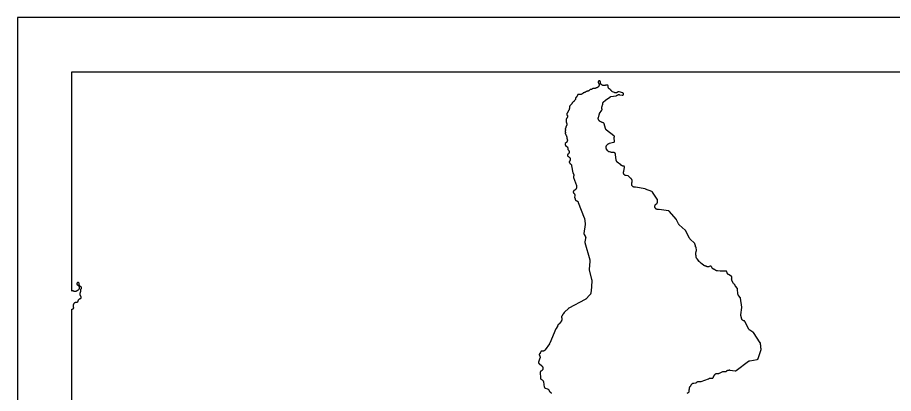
# Model space of a CAD drawing. Header units: metres. Extents: x 0 to 400, y 0 to 202.
# Drawn here: x 0 to 193.1, y 119.4 to 202.2 of the extents above; entities that cross this region are included whole.
import ezdxf

# ---------------------------------------------------------------- set-up
doc = ezdxf.new("R2010")
doc.units = ezdxf.units.M

msp = doc.modelspace()

# ---------------------------------------------------------------- linework, layer by layer
msp.add_lwpolyline([(400, 202.2006), (0, 202.2006), (0, -0.0004), (400, -0.0004), (400, 202.2006)], close=True)
for points in [[(12, 42.0406), (12, 137.9516), (12.008, 137.9496), (12.033, 137.9476), (12.057, 137.9476), (12.081, 137.9496), (12.105, 137.9546), (12.13, 137.9626), (12.169, 137.9796), (12.233, 138.0106), (12.268, 138.0296), (12.289, 138.0436), (12.309, 138.0606), (12.326, 138.0786), (12.34, 138.0966), (12.354, 138.1166), (12.367, 138.1436), (12.376, 138.1646), (12.382, 138.1866), (12.386, 138.2136), (12.388, 138.2376), (12.387, 138.2626), (12.384, 138.2896), (12.379, 138.3116), (12.37, 138.3386), (12.349, 138.3906), (12.331, 138.4546), (12.319, 138.5196), (12.314, 138.5856), (12.315, 138.6286), (12.314, 138.6546), (12.314, 138.7126), (12.319, 138.7716), (12.329, 138.8286), (12.344, 138.8846), (12.35, 138.9046), (12.36, 138.9536), (12.363, 138.9716), (12.378, 139.0316), (12.4, 139.0896), (12.427, 139.1456), (12.459, 139.1996), (12.496, 139.2486), (12.537, 139.2956), (12.583, 139.3366), (12.633, 139.3746), (12.685, 139.4066), (12.741, 139.4336), (12.799, 139.4556), (12.859, 139.4716), (12.921, 139.4816), (12.983, 139.4866), (13.039, 139.4876), (13.067, 139.4916), (13.093, 139.4966), (13.112, 139.5026), (13.134, 139.5126), (13.171, 139.5326), (13.258, 139.5866), (13.293, 139.6116), (13.311, 139.6266), (13.325, 139.6406), (13.341, 139.6616), (13.355, 139.6836), (13.367, 139.7056), (13.376, 139.7276), (13.382, 139.7496), (13.388, 139.7836), (13.404, 139.8466), (13.425, 139.9066), (13.452, 139.9646), (13.484, 140.0196), (13.522, 140.0716), (13.565, 140.1186), (13.612, 140.1626), (13.664, 140.2006), (13.719, 140.2336), (13.776, 140.2606), (13.837, 140.2826), (13.865, 140.2916), (13.891, 140.3016), (13.911, 140.3126), (13.934, 140.3276), (13.952, 140.3426), (13.969, 140.3596), (13.987, 140.3816), (13.999, 140.4006), (14.01, 140.4216), (14.021, 140.4486), (14.027, 140.4696), (14.032, 140.4966), (14.034, 140.5226), (14.033, 140.5606), (14.03, 140.6176), (14.025, 140.6576), (14.02, 140.6786), (14.013, 140.7016), (14.002, 140.7276), (13.992, 140.7466), (13.977, 140.7676), (13.963, 140.7846), (13.926, 140.8356), (13.893, 140.8896), (13.867, 140.9456), (13.845, 141.0046), (13.83, 141.0656), (13.82, 141.1276), (13.817, 141.1906), (13.82, 141.2526), (13.828, 141.3146), (13.829, 141.3206), (13.832, 141.3496), (13.832, 141.3746), (13.83, 141.3896), (13.827, 141.4526), (13.83, 141.5146), (13.838, 141.5766), (13.853, 141.6376), (13.873, 141.6976), (13.899, 141.7546), (13.903, 141.7606), (13.915, 141.7896), (13.921, 141.8106), (13.926, 141.8356), (13.931, 141.8776), (13.931, 141.8866), (13.931, 141.9276), (13.927, 141.9726), (13.926, 141.9856), (13.922, 142.0156), (13.92, 142.0826), (13.926, 142.1496), (13.938, 142.2156), (13.958, 142.2796), (13.984, 142.3416), (14.016, 142.4006), (14.054, 142.4556), (14.071, 142.4786), (14.084, 142.4986), (14.093, 142.5186), (14.103, 142.5436), (14.109, 142.5686), (14.113, 142.5906), (14.114, 142.6146), (14.113, 142.6416), (14.109, 142.6686), (14.104, 142.6896), (14.09, 142.7296), (14.073, 142.7666), (14.064, 142.7826), (14.048, 142.8036), (14.031, 142.8226), (14.014, 142.8386), (13.994, 142.8546), (13.977, 142.8646), (13.963, 142.8706), (13.907, 142.9016), (13.854, 142.9376), (13.804, 142.9786), (13.759, 143.0246), (13.719, 143.0746), (13.684, 143.1286), (13.654, 143.1856), (13.63, 143.2446), (13.612, 143.3066), (13.601, 143.3696), (13.595, 143.4336), (13.596, 143.4986), (13.599, 143.5216), (13.6, 143.5526), (13.599, 143.5766), (13.595, 143.6026), (13.589, 143.6276), (13.581, 143.6476), (13.57, 143.6706), (13.556, 143.6926), (13.542, 143.7116), (13.525, 143.7296), (13.504, 143.7476), (13.483, 143.7626), (13.464, 143.7736), (13.442, 143.7836), (13.416, 143.7926), (13.394, 143.7976), (13.368, 143.8006), (13.345, 143.8016), (13.321, 143.7996), (13.291, 143.7946), (13.268, 143.7886), (13.246, 143.7806), (13.224, 143.7696), (13.205, 143.7566), (13.186, 143.7416), (13.168, 143.7246), (13.141, 143.6926), (13.14, 143.6916), (13.119, 143.6626), (13.109, 143.6446), (13.099, 143.6216), (13.091, 143.5976), (13.085, 143.5736), (13.082, 143.5516), (13.08, 143.5226), (13.082, 143.4926), (13.085, 143.4716), (13.091, 143.4486), (13.101, 143.4186), (13.11, 143.3996), (13.121, 143.3826), (13.139, 143.3586), (13.155, 143.3406), (13.173, 143.3246), (13.193, 143.3096), (13.214, 143.2966), (13.235, 143.2876), (13.289, 143.2576), (13.341, 143.2226), (13.389, 143.1836), (13.433, 143.1396), (13.473, 143.0916), (13.508, 143.0406), (13.538, 142.9856), (13.562, 142.9286), (13.581, 142.8696), (13.594, 142.8086), (13.602, 142.7466), (13.603, 142.6846), (13.601, 142.6596), (13.601, 142.6366), (13.598, 142.5736), (13.589, 142.5116), (13.574, 142.4506), (13.553, 142.3916), (13.526, 142.3346), (13.495, 142.2806), (13.458, 142.2306), (13.416, 142.1836), (13.37, 142.1406), (13.32, 142.1026), (13.311, 142.0966), (13.276, 142.0676), (13.223, 142.0276), (13.165, 141.9936), (13.105, 141.9656), (13.042, 141.9446), (13.038, 141.9436), (13.016, 141.9346), (12.981, 141.9166), (12.966, 141.9076), (12.909, 141.8806), (12.85, 141.8596), (12.789, 141.8446), (12.727, 141.8346), (12.664, 141.8316), (12.601, 141.8346), (12.538, 141.8436), (12.477, 141.8586), (12.417, 141.8796), (12.36, 141.9056), (12.306, 141.9376), (12.274, 141.9586), (12.252, 141.9696), (12.23, 141.9786), (12.205, 141.9856), (12.178, 141.9906), (12.153, 141.9926), (12.132, 141.9926), (12.107, 141.9896), (12.081, 141.9836), (12.056, 141.9756), (12.036, 141.9666), (12.013, 141.9526), (12, 141.9436), (12, 190.2006), (388, 190.2006)], [(147.608, 119.3546), (147.629, 119.3856), (147.664, 119.4326), (147.704, 119.4766), (147.747, 119.5166), (147.794, 119.5526), (147.844, 119.5846), (147.897, 119.6116), (147.942, 119.6316), (147.965, 119.6456), (147.985, 119.6606), (148.005, 119.6776), (148.021, 119.6946), (148.035, 119.7126), (148.05, 119.7376), (148.06, 119.7576), (148.068, 119.7786), (148.074, 119.8016), (148.078, 119.8286), (148.08, 119.8556), (148.079, 119.8776), (148.076, 119.9006), (148.064, 119.9636), (148.059, 120.0276), (148.059, 120.0906), (148.066, 120.1546), (148.079, 120.2166), (148.098, 120.2776), (148.123, 120.3366), (148.126, 120.3426), (148.133, 120.3606), (148.139, 120.3856), (148.143, 120.4116), (148.144, 120.4346), (148.143, 120.4686), (148.139, 120.5016), (148.138, 120.5636), (148.144, 120.6246), (148.154, 120.6846), (148.171, 120.7436), (148.193, 120.8006), (148.22, 120.8556), (148.253, 120.9076), (148.29, 120.9566), (148.332, 121.0016), (148.377, 121.0426), (148.389, 121.0516), (148.413, 121.0726), (148.43, 121.0906), (148.442, 121.1066), (148.458, 121.1316), (148.469, 121.1556), (148.48, 121.1846), (148.488, 121.2126), (148.511, 121.2706), (148.539, 121.3256), (148.573, 121.3786), (148.611, 121.4276), (148.654, 121.4726), (148.702, 121.5126), (148.752, 121.5486), (148.806, 121.5796), (148.863, 121.6056), (148.922, 121.6256), (148.983, 121.6396), (149.044, 121.6486), (149.462, 121.6846), (149.498, 121.6896), (149.524, 121.6966), (149.552, 121.7056), (149.571, 121.7146), (149.59, 121.7256), (149.613, 121.7416), (149.632, 121.7576), (149.661, 121.7896), (149.668, 121.7966), (149.669, 121.7986), (149.713, 121.8426), (149.762, 121.8826), (149.814, 121.9176), (149.869, 121.9466), (149.927, 121.9706), (149.987, 121.9896), (150.048, 122.0016), (150.11, 122.0086), (150.173, 122.0086), (150.22, 122.0076), (150.246, 122.0086), (150.272, 122.0126), (150.295, 122.0176), (150.361, 122.0296), (150.428, 122.0356), (150.495, 122.0336), (150.53, 122.0296), (150.562, 122.0256), (150.589, 122.0226), (150.611, 122.0226), (150.634, 122.0246), (150.662, 122.0296), (150.701, 122.0406), (152.333, 122.5956), (152.374, 122.6116), (152.395, 122.6226), (152.425, 122.6426), (152.479, 122.6746), (152.536, 122.7026), (152.595, 122.7236), (152.656, 122.7396), (152.719, 122.7486), (152.782, 122.7526), (152.845, 122.7496), (152.907, 122.7416), (152.969, 122.7266), (152.971, 122.7256), (152.991, 122.7216), (153.015, 122.7196), (153.044, 122.7206), (153.067, 122.7226), (153.104, 122.7306), (153.174, 122.7486), (153.216, 122.7616), (153.238, 122.7706), (153.259, 122.7826), (153.28, 122.7966), (153.298, 122.8126), (153.316, 122.8316), (153.332, 122.8526), (153.347, 122.8746), (153.358, 122.8976), (153.365, 122.9166), (153.378, 122.9646), (153.38, 122.9706), (153.384, 122.9896), (153.405, 123.0546), (153.434, 123.1166), (153.469, 123.1756), (153.686, 123.5016), (153.722, 123.5506), (153.763, 123.5966), (153.808, 123.6386), (153.856, 123.6756), (153.908, 123.7076), (153.963, 123.7356), (154.02, 123.7576), (154.079, 123.7736), (154.139, 123.7846), (154.2, 123.7906), (154.261, 123.7896), (154.322, 123.7836), (154.382, 123.7716), (154.408, 123.7646), (154.431, 123.7616), (154.456, 123.7606), (154.481, 123.7616), (154.502, 123.7646), (154.528, 123.7716), (154.552, 123.7796), (154.572, 123.7896), (154.607, 123.8106), (154.668, 123.8426), (154.731, 123.8686), (154.742, 123.8716), (155.479, 124.1756), (155.537, 124.1966), (155.598, 124.2116), (155.659, 124.2206), (155.721, 124.2246), (155.782, 124.2226), (155.844, 124.2136), (155.849, 124.2126), (155.908, 124.2016), (155.932, 124.1996), (155.971, 124.2006), (156.058, 124.2056), (156.098, 124.2106), (156.123, 124.2156), (156.143, 124.2226), (156.167, 124.2326), (156.189, 124.2446), (156.208, 124.2576), (156.227, 124.2736), (156.266, 124.3116), (156.314, 124.3556), (156.367, 124.3946), (156.423, 124.4276), (156.483, 124.4546), (156.544, 124.4766), (156.608, 124.4916), (156.828, 124.5316), (156.895, 124.5396), (156.962, 124.5416), (157.029, 124.5356), (158.187, 124.3826), (158.227, 124.3786), (158.253, 124.3796), (158.278, 124.3816), (158.299, 124.3856), (158.321, 124.3926), (158.345, 124.4026), (158.365, 124.4136), (158.399, 124.4366), (161.148, 126.4626), (161.196, 126.4946), (161.247, 126.5226), (161.301, 126.5456), (161.356, 126.5646), (161.413, 126.5776), (163.066, 126.8856), (163.106, 126.8956), (163.132, 126.9036), (163.153, 126.9136), (163.173, 126.9256), (163.195, 126.9416), (163.216, 126.9596), (163.23, 126.9756), (163.244, 126.9936), (163.258, 127.0166), (163.269, 127.0396), (163.282, 127.0776), (163.897, 129.0746), (163.906, 129.1106), (163.91, 129.1326), (163.911, 129.1556), (163.911, 129.1776), (163.908, 129.1996), (163.903, 129.2246), (163.893, 129.2606), (163.883, 129.2886), (163.864, 129.3486), (163.852, 129.4096), (163.845, 129.4716), (163.845, 129.5346), (163.85, 129.5966), (163.862, 129.6586), (163.864, 129.6666), (163.866, 129.6886), (163.868, 129.7296), (163.866, 129.8166), (163.864, 129.8576), (163.859, 129.8826), (163.854, 129.9036), (163.845, 129.9276), (163.829, 129.9586), (163.806, 130.0116), (163.788, 130.0666), (163.775, 130.1216), (163.766, 130.1786), (163.763, 130.2366), (163.761, 130.3796), (163.759, 130.4186), (163.755, 130.4416), (163.749, 130.4676), (163.741, 130.4886), (163.73, 130.5116), (163.708, 130.5476), (162.194, 132.7876), (162.165, 132.8246), (162.146, 132.8456), (162.128, 132.8606), (162.091, 132.8856), (161.415, 133.2966), (161.366, 133.3296), (161.32, 133.3676), (161.278, 133.4086), (161.24, 133.4536), (161.205, 133.5026), (161.176, 133.5536), (160.32, 135.2156), (160.298, 135.2526), (160.283, 135.2736), (160.266, 135.2926), (160.247, 135.3096), (160.228, 135.3246), (160.207, 135.3366), (160.184, 135.3476), (160.156, 135.3566), (160.097, 135.3716), (160.077, 135.3766), (160.02, 135.3956), (159.966, 135.4196), (159.913, 135.4486), (159.864, 135.4826), (159.84, 135.5006), (159.792, 135.5396), (159.748, 135.5836), (159.709, 135.6316), (159.674, 135.6836), (159.645, 135.7386), (159.621, 135.7956), (159.602, 135.8556), (159.589, 135.9156), (159.571, 136.0286), (159.56, 136.0786), (159.555, 136.0976), (159.544, 136.1536), (159.538, 136.2096), (159.537, 136.2246), (159.533, 136.2486), (159.526, 136.2746), (159.518, 136.2966), (159.507, 136.3176), (159.482, 136.3766), (159.462, 136.4376), (159.448, 136.5006), (159.44, 136.5646), (159.439, 136.6286), (159.445, 136.6926), (159.659, 138.3016), (159.662, 138.3416), (159.662, 138.3626), (159.658, 138.3986), (159.374, 140.3316), (159.366, 140.3706), (159.36, 140.3926), (159.352, 140.4136), (159.341, 140.4346), (159.329, 140.4546), (159.306, 140.4846), (158.955, 140.8966), (158.914, 140.9486), (158.88, 141.0056), (158.851, 141.0656), (158.828, 141.1276), (158.812, 141.1916), (158.803, 141.2576), (158.698, 142.3956), (158.692, 142.4386), (158.686, 142.4616), (158.677, 142.4856), (158.664, 142.5106), (158.649, 142.5356), (158.623, 142.5676), (158.311, 142.9186), (158.273, 142.9666), (158.239, 143.0176), (158.21, 143.0716), (158.186, 143.1276), (158.168, 143.1856), (158.158, 143.2246), (158.15, 143.2466), (158.139, 143.2696), (158.126, 143.2906), (158.112, 143.3086), (158.094, 143.3286), (158.077, 143.3446), (158.033, 143.3776), (157.988, 143.4136), (157.946, 143.4546), (157.909, 143.4986), (157.875, 143.5456), (157.846, 143.5956), (157.481, 144.2886), (157.455, 144.3426), (157.435, 144.3986), (157.42, 144.4566), (157.41, 144.5156), (157.406, 144.5746), (157.407, 144.6346), (157.414, 144.6936), (157.452, 144.9296), (157.456, 144.9716), (157.457, 145.0006), (157.454, 145.0256), (157.45, 145.0486), (157.443, 145.0716), (157.434, 145.0926), (157.421, 145.1176), (157.406, 145.1406), (157.39, 145.1586), (157.375, 145.1736), (157.354, 145.1896), (157.318, 145.2136), (156.692, 145.5776), (156.637, 145.6136), (156.585, 145.6556), (156.538, 145.7026), (156.496, 145.7536), (156.459, 145.8096), (156.429, 145.8686), (156.404, 145.9306), (156.386, 145.9946), (156.375, 146.0596), (156.372, 146.0846), (156.365, 146.1306), (156.359, 146.1536), (156.35, 146.1776), (156.34, 146.1996), (156.327, 146.2216), (156.313, 146.2396), (156.297, 146.2576), (156.278, 146.2746), (156.259, 146.2876), (156.235, 146.3026), (156.212, 146.3126), (156.191, 146.3206), (156.167, 146.3266), (156.142, 146.3296), (156.1, 146.3316), (155.065, 146.3236), (155.005, 146.3256), (154.946, 146.3336), (154.892, 146.3436), (154.853, 146.3466), (154.278, 146.3666), (154.216, 146.3726), (154.156, 146.3836), (154.096, 146.3996), (154.038, 146.4226), (153.983, 146.4496), (153.931, 146.4826), (153.882, 146.5206), (153.858, 146.5406), (153.837, 146.5556), (153.814, 146.5686), (153.792, 146.5786), (153.788, 146.5796), (153.722, 146.6056), (153.66, 146.6386), (153.601, 146.6786), (153.576, 146.6976), (153.553, 146.7116), (153.53, 146.7226), (153.496, 146.7346), (153.482, 146.7386), (153.421, 146.7606), (153.363, 146.7876), (153.308, 146.8206), (153.256, 146.8586), (153.209, 146.9026), (153.166, 146.9496), (153.128, 147.0016), (153.095, 147.0566), (153.076, 147.0986), (153.055, 147.1376), (153.044, 147.1576), (153.023, 147.1986), (153.017, 147.2146), (153.013, 147.2226), (152.995, 147.2636), (152.984, 147.2816), (152.969, 147.3026), (152.953, 147.3216), (152.934, 147.3386), (152.913, 147.3556), (152.894, 147.3676), (152.874, 147.3776), (152.854, 147.3856), (152.831, 147.3916), (152.802, 147.3966), (152.779, 147.3986), (152.756, 147.3986), (152.731, 147.3956), (152.695, 147.3876), (152.48, 147.3316), (152.442, 147.3196), (152.44, 147.3186), (152.383, 147.2976), (152.323, 147.2816), (152.261, 147.2716), (152.198, 147.2676), (152.135, 147.2696), (152.073, 147.2776), (152.012, 147.2916), (151.952, 147.3116), (151.895, 147.3366), (151.841, 147.3676), (151.798, 147.3976), (151.789, 147.4036), (151.773, 147.4126), (151.753, 147.4236), (151.733, 147.4316), (151.708, 147.4386), (151.687, 147.4426), (151.63, 147.4466), (151.63, 147.4476), (151.608, 147.4486), (151.54, 147.4596), (151.474, 147.4776), (151.41, 147.5026), (151.349, 147.5336), (151.291, 147.5716), (150.817, 147.9226), (150.771, 147.9606), (150.728, 148.0026), (150.689, 148.0486), (150.655, 148.0976), (150.648, 148.1096), (150.632, 148.1296), (150.614, 148.1486), (150.595, 148.1646), (150.563, 148.1876), (150.419, 148.2776), (150.365, 148.3146), (150.316, 148.3576), (150.271, 148.4046), (150.231, 148.4566), (150.216, 148.4816), (150.21, 148.4906), (150.176, 148.5416), (149.86, 148.9596), (149.835, 148.9896), (149.831, 148.9936), (149.794, 149.0336), (149.758, 149.0816), (149.745, 149.1006), (149.733, 149.1166), (149.696, 149.1676), (149.665, 149.2216), (149.639, 149.2786), (149.618, 149.3376), (149.603, 149.3976), (149.595, 149.4596), (149.592, 149.5226), (149.595, 149.5846), (149.602, 149.6286), (149.606, 149.6656), (149.606, 149.6896), (149.604, 149.7126), (149.601, 149.7356), (149.594, 149.7596), (149.58, 149.7976), (149.546, 149.8756), (149.524, 149.9346), (149.508, 149.9946), (149.497, 150.0566), (149.493, 150.1186), (149.495, 150.1816), (149.503, 150.2436), (149.516, 150.3046), (149.608, 150.6396), (149.617, 150.6766), (149.619, 150.6936), (149.619, 150.6966), (149.623, 150.7556), (149.633, 150.8146), (149.648, 150.8716), (149.665, 150.9266), (149.67, 150.9486), (149.672, 150.9716), (149.672, 150.9956), (149.668, 151.0356), (149.611, 151.4386), (149.603, 151.4776), (149.596, 151.5016), (149.586, 151.5246), (149.573, 151.5486), (149.561, 151.5676), (149.544, 151.5876), (149.505, 151.6406), (149.471, 151.6966), (149.443, 151.7556), (149.422, 151.8176), (149.406, 151.8816), (149.327, 152.3026), (149.316, 152.3476), (149.308, 152.3706), (149.299, 152.3906), (149.284, 152.4136), (149.266, 152.4366), (149.236, 152.4686), (148.26, 153.3896), (148.21, 153.4416), (148.167, 153.4996), (148.13, 153.5616), (147.256, 155.2456), (147.237, 155.2786), (147.222, 155.2996), (147.209, 155.3156), (147.184, 155.3406), (145.869, 156.5436), (145.828, 156.5846), (145.791, 156.6296), (145.758, 156.6776), (145.729, 156.7276), (145.273, 157.6256), (145.248, 157.6676), (145.218, 157.7076), (143.647, 159.5206), (143.62, 159.5496), (143.603, 159.5636), (143.579, 159.5796), (143.559, 159.5916), (143.538, 159.6006), (143.508, 159.6096), (143.467, 159.6176), (141.404, 159.9356), (141.364, 159.9396), (141.341, 159.9396), (141.319, 159.9376), (141.289, 159.9336), (141.28, 159.9306), (141.217, 159.9186), (141.153, 159.9126), (141.089, 159.9126), (141.025, 159.9196), (140.962, 159.9316), (140.9, 159.9516), (140.841, 159.9766), (140.784, 160.0066), (140.731, 160.0436), (140.682, 160.0846), (140.637, 160.1306), (140.597, 160.1816), (140.562, 160.2356), (140.533, 160.2926), (140.509, 160.3526), (140.492, 160.4146), (140.48, 160.4776), (140.475, 160.5416), (140.477, 160.6056), (140.484, 160.6696), (140.499, 160.7326), (140.519, 160.7936), (140.545, 160.8526), (140.577, 160.9086), (140.614, 160.9606), (140.657, 161.0096), (140.703, 161.0536), (140.754, 161.0926), (140.915, 161.2036), (140.944, 161.2266), (140.963, 161.2436), (140.977, 161.2596), (140.99, 161.2776), (141.005, 161.3026), (141.014, 161.3216), (141.021, 161.3426), (141.028, 161.3676), (141.032, 161.3906), (141.034, 161.4306), (141.046, 162.0346), (141.044, 162.0736), (141.041, 162.1016), (141.034, 162.1286), (141.026, 162.1516), (141.015, 162.1746), (140.994, 162.2106), (139.966, 163.7266), (139.945, 163.7556), (139.928, 163.7736), (139.906, 163.7936), (139.887, 163.8076), (139.868, 163.8186), (139.833, 163.8356), (138.425, 164.4166), (138.382, 164.4316), (138.338, 164.4416), (136.197, 164.8116), (136.16, 164.8156), (136.134, 164.8166), (136.081, 164.8146), (136.049, 164.8136), (136.047, 164.8136), (135.981, 164.8166), (135.915, 164.8276), (135.85, 164.8446), (135.788, 164.8676), (135.728, 164.8976), (135.672, 164.9326), (135.62, 164.9746), (135.572, 165.0206), (135.546, 165.0486), (135.505, 165.0976), (135.469, 165.1506), (135.438, 165.2076), (135.413, 165.2666), (135.394, 165.3276), (135.381, 165.3906), (135.374, 165.4546), (135.374, 165.5186), (135.377, 165.5796), (135.377, 165.5856), (135.377, 165.5876), (135.378, 165.6086), (135.38, 165.6516), (135.39, 165.7156), (135.406, 165.7776), (135.427, 165.8386), (135.455, 165.8966), (135.456, 165.8986), (135.464, 165.9176), (135.472, 165.9416), (135.477, 165.9646), (135.479, 165.9896), (135.48, 166.0296), (135.474, 166.2086), (135.469, 166.2766), (135.467, 166.3106), (135.466, 166.3696), (135.463, 166.3916), (135.457, 166.4176), (135.45, 166.4396), (135.44, 166.4616), (135.42, 166.4986), (135.352, 166.6076), (135.33, 166.6406), (135.315, 166.6576), (135.284, 166.6876), (135.264, 166.7086), (135.212, 166.7616), (134.683, 167.2466), (134.652, 167.2726), (134.635, 167.2836), (134.61, 167.2966), (134.583, 167.3076), (134.564, 167.3136), (134.525, 167.3206), (134.134, 167.3746), (134.072, 167.3866), (134.011, 167.4046), (133.952, 167.4276), (133.896, 167.4576), (133.843, 167.4916), (133.793, 167.5316), (133.748, 167.5756), (133.707, 167.6246), (133.671, 167.6766), (133.641, 167.7326), (133.616, 167.7906), (133.597, 167.8506), (133.583, 167.9126), (133.576, 167.9756), (133.575, 168.0396), (133.581, 168.1026), (133.592, 168.1646), (133.61, 168.2256), (133.628, 168.2726), (133.638, 168.3016), (133.647, 168.3416), (133.797, 169.1616), (133.803, 169.2016), (133.803, 169.2246), (133.802, 169.2486), (133.798, 169.2716), (133.792, 169.2956), (133.784, 169.3176), (133.774, 169.3386), (133.76, 169.3616), (133.745, 169.3816), (133.728, 169.3996), (133.711, 169.4156), (133.692, 169.4296), (133.673, 169.4406), (133.65, 169.4516), (133.623, 169.4616), (133.602, 169.4666), (133.58, 169.4706), (133.553, 169.4716), (133.526, 169.4706), (133.464, 169.4716), (133.403, 169.4786), (133.343, 169.4906), (133.285, 169.5086), (133.228, 169.5316), (133.174, 169.5606), (133.123, 169.5936), (133.075, 169.6326), (133.031, 169.6746), (133.017, 169.6896), (132.983, 169.7206), (132.208, 170.3456), (132.162, 170.3866), (132.119, 170.4326), (132.081, 170.4816), (132.049, 170.5346), (132.021, 170.5906), (131.999, 170.6486), (131.982, 170.7096), (131.972, 170.7706), (131.819, 172.0176), (131.812, 172.0586), (131.805, 172.0826), (131.799, 172.0996), (131.783, 172.1466), (131.771, 172.1956), (131.762, 172.2376), (131.755, 172.2586), (131.744, 172.2846), (131.733, 172.3046), (131.72, 172.3236), (131.701, 172.3456), (131.686, 172.3606), (131.668, 172.3756), (131.645, 172.3896), (131.624, 172.4006), (131.602, 172.4096), (131.579, 172.4166), (131.555, 172.4206), (131.513, 172.4246), (131.494, 172.4256), (131.446, 172.4256), (131.388, 172.4286), (131.331, 172.4356), (131.275, 172.4486), (131.22, 172.4666), (131.205, 172.4716), (131.177, 172.4796), (131.154, 172.4836), (131.115, 172.4856), (131.1, 172.4866), (131.057, 172.4846), (131.016, 172.4796), (130.949, 172.4736), (130.882, 172.4756), (130.815, 172.4836), (130.75, 172.4986), (130.468, 172.5796), (130.409, 172.5996), (130.352, 172.6256), (130.298, 172.6566), (130.247, 172.6926), (130.2, 172.7336), (130.157, 172.7786), (130.118, 172.8276), (129.852, 173.2026), (129.82, 173.2536), (129.792, 173.3066), (129.77, 173.3626), (129.752, 173.4196), (129.741, 173.4786), (129.734, 173.5386), (129.733, 173.5986), (129.738, 173.6586), (129.748, 173.7186), (129.764, 173.7906), (129.783, 173.8556), (129.808, 173.9196), (129.84, 173.9806), (129.878, 174.0366), (129.921, 174.0896), (129.97, 174.1376), (130.21, 174.3476), (130.257, 174.3846), (130.308, 174.4176), (130.361, 174.4456), (130.416, 174.4686), (130.474, 174.4866), (131.383, 174.7226), (131.418, 174.7336), (131.441, 174.7446), (131.465, 174.7566), (131.482, 174.7686), (131.503, 174.7866), (131.521, 174.8036), (131.536, 174.8226), (131.55, 174.8426), (131.56, 174.8626), (131.569, 174.8846), (131.576, 174.9096), (131.582, 174.9356), (131.584, 174.9596), (131.584, 174.9816), (131.58, 175.0206), (131.506, 175.5236), (131.5, 175.5916), (131.5, 175.6606), (131.509, 175.7286), (131.524, 175.7956), (131.546, 175.8606), (131.552, 175.8736), (131.559, 175.8996), (131.564, 175.9226), (131.566, 175.9446), (131.566, 175.9686), (131.563, 175.9956), (131.559, 176.0196), (131.552, 176.0406), (131.543, 176.0626), (131.531, 176.0866), (131.518, 176.1056), (131.506, 176.1206), (131.486, 176.1416), (131.454, 176.1676), (129.839, 177.4016), (129.792, 177.4406), (129.749, 177.4846), (129.711, 177.5316), (129.677, 177.5826), (129.648, 177.6356), (129.624, 177.6926), (129.606, 177.7506), (129.336, 178.7646), (129.323, 178.8056), (129.313, 178.8296), (129.304, 178.8466), (129.289, 178.8676), (129.27, 178.8896), (129.253, 178.9076), (129.236, 178.9206), (129.218, 178.9326), (129.194, 178.9456), (129.155, 178.9616), (128.923, 179.0436), (128.85, 179.0736), (128.782, 179.1136), (128.737, 179.1426), (128.703, 179.1596), (128.444, 179.2766), (128.39, 179.3036), (128.339, 179.3356), (128.292, 179.3726), (128.248, 179.4136), (128.208, 179.4586), (128.172, 179.5066), (128.141, 179.5576), (128.092, 179.6476), (128.065, 179.7026), (128.044, 179.7606), (128.028, 179.8196), (128.018, 179.8806), (128.013, 179.9416), (128.015, 180.0036), (128.022, 180.0646), (128.035, 180.1246), (128.211, 180.7866), (128.214, 180.8026), (128.229, 180.8596), (128.248, 180.9146), (128.273, 180.9676), (128.302, 181.0186), (128.803, 181.8076), (128.823, 181.8436), (128.834, 181.8666), (128.841, 181.8886), (128.846, 181.9116), (128.849, 181.9386), (128.85, 181.9636), (128.849, 181.9846), (128.845, 182.0076), (128.837, 182.0366), (128.82, 182.0816), (128.801, 182.1436), (128.788, 182.2076), (128.781, 182.2716), (128.781, 182.3366), (128.787, 182.4006), (128.8, 182.4646), (128.819, 182.5266), (128.844, 182.5866), (128.874, 182.6436), (128.875, 182.6456), (128.883, 182.6616), (128.896, 182.6966), (128.976, 182.9386), (128.987, 182.9766), (128.991, 183.0016), (128.993, 183.0266), (128.993, 183.0476), (128.991, 183.0586), (128.986, 183.1196), (128.987, 183.1816), (128.994, 183.2426), (129.006, 183.3026), (129.024, 183.3616), (129.048, 183.4186), (129.077, 183.4726), (129.11, 183.5246), (129.149, 183.5726), (129.192, 183.6166), (129.552, 183.9526), (129.621, 184.0086), (130.546, 184.6596), (130.605, 184.6966), (130.668, 184.7276), (130.734, 184.7506), (130.802, 184.7666), (131.978, 184.9826), (132.019, 184.9916), (132.044, 184.9996), (132.064, 185.0086), (132.083, 185.0196), (132.104, 185.0346), (132.121, 185.0506), (132.172, 185.0906), (132.226, 185.1256), (132.283, 185.1546), (132.343, 185.1776), (132.405, 185.1956), (132.468, 185.2066), (132.533, 185.2116), (132.597, 185.2096), (132.661, 185.2016), (133.276, 185.0946), (133.318, 185.0896), (133.346, 185.0886), (133.365, 185.0896), (133.391, 185.0946), (133.416, 185.1006), (133.438, 185.1096), (133.459, 185.1196), (133.48, 185.1326), (133.5, 185.1476), (133.518, 185.1636), (133.533, 185.1816), (133.548, 185.2016), (133.56, 185.2206), (133.57, 185.2436), (133.58, 185.2696), (133.585, 185.2906), (133.588, 185.3126), (133.589, 185.3366), (133.588, 185.3636), (133.585, 185.3866), (133.579, 185.4116), (133.571, 185.4336), (133.562, 185.4536), (133.549, 185.4746), (133.533, 185.4976), (133.518, 185.5156), (133.502, 185.5296), (133.48, 185.5466), (133.46, 185.5596), (133.439, 185.5696), (133.402, 185.5836), (132.596, 185.8486), (132.558, 185.8586), (132.533, 185.8636), (132.511, 185.8646), (132.489, 185.8646), (132.461, 185.8616), (132.438, 185.8566), (132.418, 185.8506), (132.396, 185.8406), (132.374, 185.8286), (132.338, 185.8046), (132.244, 185.7356), (132.192, 185.7006), (132.138, 185.6716), (132.081, 185.6476), (132.022, 185.6296), (131.962, 185.6166), (131.9, 185.6096), (131.838, 185.6086), (131.777, 185.6136), (131.716, 185.6246), (131.656, 185.6416), (131.599, 185.6636), (131.15, 185.8606), (131.089, 185.8906), (131.032, 185.9266), (130.98, 185.9696), (130.931, 186.0166), (130.888, 186.0686), (130.851, 186.1256), (130.83, 186.1616), (130.806, 186.1946), (130.734, 186.2836), (130.708, 186.3136), (130.69, 186.3296), (130.669, 186.3456), (130.65, 186.3576), (130.631, 186.3666), (130.618, 186.3716), (130.561, 186.3956), (130.507, 186.4246), (130.455, 186.4586), (130.408, 186.4966), (130.364, 186.5396), (130.324, 186.5866), (130.289, 186.6376), (130.259, 186.6906), (130.234, 186.7476), (130.215, 186.8056), (130.201, 186.8656), (130.193, 186.9266), (130.191, 186.9876), (130.192, 187.0636), (130.19, 187.1056), (130.187, 187.1286), (130.182, 187.1496), (130.173, 187.1756), (130.162, 187.1986), (130.148, 187.2226), (130.134, 187.2436), (130.12, 187.2576), (130.1, 187.2766), (130.079, 187.2916), (130.059, 187.3036), (130.036, 187.3146), (130.013, 187.3226), (129.988, 187.3286), (129.962, 187.3326), (129.938, 187.3336), (129.897, 187.3316), (129.883, 187.3296), (129.84, 187.3226), (129.835, 187.3216), (129.784, 187.3116), (129.732, 187.3046), (129.719, 187.3036), (129.694, 187.2986), (129.661, 187.2896), (129.656, 187.2876), (129.655, 187.2876), (129.648, 187.2856), (129.637, 187.2826), (129.589, 187.2696), (129.522, 187.2586), (129.454, 187.2546), (129.407, 187.2566), (129.386, 187.2576), (129.358, 187.2586), (129.32, 187.2556), (129.212, 187.2446), (129.149, 187.2406), (129.085, 187.2426), (129.023, 187.2516), (128.961, 187.2666), (128.901, 187.2866), (128.844, 187.3136), (128.789, 187.3446), (128.738, 187.3816), (128.691, 187.4236), (128.647, 187.4696), (128.609, 187.5206), (128.576, 187.5736), (128.548, 187.6306), (128.525, 187.6896), (128.509, 187.7506), (128.498, 187.8136), (128.494, 187.8766), (128.496, 187.9396), (128.499, 187.9796), (128.498, 188.0036), (128.495, 188.0316), (128.489, 188.0576), (128.482, 188.0796), (128.472, 188.1006), (128.458, 188.1246), (128.445, 188.1436), (128.428, 188.1626), (128.408, 188.1816), (128.391, 188.1946), (128.369, 188.2076), (128.344, 188.2196), (128.322, 188.2276), (128.295, 188.2346), (128.272, 188.2376), (128.243, 188.2396), (128.214, 188.2376), (128.191, 188.2346), (128.168, 188.2286), (128.145, 188.2206), (128.123, 188.2106), (128.103, 188.1996), (128.084, 188.1866), (128.065, 188.1696), (128.046, 188.1506), (128.035, 188.1366), (128.024, 188.1196), (128.011, 188.0956), (128.002, 188.0796), (127.991, 188.0576), (127.983, 188.0336), (127.978, 188.0106), (127.974, 187.9866), (127.974, 187.9606), (127.975, 187.9356), (127.978, 187.9146), (127.986, 187.8886), (127.994, 187.8646), (128.004, 187.8446), (128.018, 187.8226), (128.049, 187.7816), (128.052, 187.7776), (128.064, 187.7636), (128.099, 187.7126), (128.128, 187.6576), (128.153, 187.6006), (128.171, 187.5416), (128.184, 187.4806), (128.192, 187.4186), (128.193, 187.3566), (128.188, 187.2946), (128.177, 187.2336), (128.161, 187.1736), (128.139, 187.1156), (128.111, 187.0596), (128.078, 187.0076), (128.04, 186.9576), (127.998, 186.9126), (127.952, 186.8716), (127.902, 186.8346), (127.848, 186.8026), (127.792, 186.7766), (127.733, 186.7556), (127.684, 186.7406), (127.658, 186.7296), (127.621, 186.7106), (127.564, 186.6776), (127.511, 186.6496), (127.456, 186.6266), (127.399, 186.6086), (127.341, 186.5966), (127.282, 186.5896), (127.222, 186.5876), (127.163, 186.5916), (127.111, 186.5976), (127.087, 186.5976), (127.064, 186.5966), (127.042, 186.5926), (127.017, 186.5846), (126.964, 186.5676), (126.911, 186.5556), (126.857, 186.5476), (126.847, 186.5466), (126.82, 186.5406), (126.796, 186.5336), (126.774, 186.5246), (126.751, 186.5116), (126.732, 186.4996), (126.692, 186.4656), (126.686, 186.4606), (126.635, 186.4226), (126.58, 186.3906), (126.523, 186.3626), (126.463, 186.3416), (126.401, 186.3256), (126.339, 186.3166), (126.304, 186.3146), (126.275, 186.3116), (126.253, 186.3066), (126.23, 186.2996), (126.207, 186.2896), (126.187, 186.2796), (126.154, 186.2566), (125.898, 186.0656), (125.846, 186.0306), (125.791, 186.0016), (125.733, 185.9766), (125.673, 185.9586), (125.611, 185.9456), (125.549, 185.9386), (125.486, 185.9376), (125.48, 185.9376), (125.455, 185.9366), (125.429, 185.9336), (125.407, 185.9286), (125.386, 185.9206), (125.363, 185.9106), (125.343, 185.8986), (125.322, 185.8836), (125.291, 185.8566), (125.243, 185.8116), (125.196, 185.7706), (125.145, 185.7346), (125.091, 185.7046), (125.034, 185.6786), (124.975, 185.6586), (124.915, 185.6446), (124.853, 185.6356), (124.838, 185.6346), (124.81, 185.6296), (124.782, 185.6216), (124.759, 185.6126), (124.738, 185.6026), (124.719, 185.5896), (124.7, 185.5756), (124.689, 185.5656), (124.673, 185.5496), (124.659, 185.5356), (124.645, 185.5206), (124.596, 185.4796), (124.551, 185.4476), (124.544, 185.4426), (124.531, 185.4316), (124.5, 185.4026), (124.452, 185.3616), (124.4, 185.3256), (124.344, 185.2936), (124.285, 185.2686), (124.225, 185.2486), (124.162, 185.2356), (124.099, 185.2276), (124.035, 185.2266), (123.972, 185.2326), (123.909, 185.2436), (123.848, 185.2606), (123.829, 185.2676), (123.81, 185.2716), (123.783, 185.2746), (123.76, 185.2746), (123.722, 185.2716), (123.633, 185.2596), (123.593, 185.2526), (123.576, 185.2476), (123.551, 185.2376), (123.525, 185.2246), (123.507, 185.2136), (123.489, 185.1996), (123.471, 185.1816), (123.455, 185.1626), (123.44, 185.1416), (123.427, 185.1186), (123.418, 185.0976), (123.411, 185.0746), (123.399, 185.0246), (123.381, 184.9596), (123.356, 184.8966), (123.325, 184.8376), (123.288, 184.7816), (123.245, 184.7296), (123.197, 184.6816), (123.144, 184.6396), (123.108, 184.6136), (123.086, 184.5946), (123.069, 184.5776), (123.056, 184.5606), (123.042, 184.5386), (123.03, 184.5146), (123.022, 184.4936), (123.016, 184.4726), (123.012, 184.4486), (123.009, 184.4176), (123.009, 184.4106), (123.006, 184.3516), (122.995, 184.2856), (122.979, 184.2216), (122.955, 184.1596), (122.926, 184.1006), (122.891, 184.0446), (122.85, 183.9926), (122.804, 183.9446), (122.755, 183.9026), (122.753, 183.9016), (122.737, 183.8866), (122.719, 183.8656), (122.705, 183.8456), (122.684, 183.8106), (122.667, 183.7766), (122.633, 183.7256), (122.594, 183.6776), (122.552, 183.6336), (122.505, 183.5936), (122.454, 183.5576), (122.401, 183.5276), (122.353, 183.5036), (122.332, 183.4896), (122.312, 183.4746), (122.295, 183.4576), (122.278, 183.4376), (122.264, 183.4166), (122.253, 183.3966), (122.242, 183.3706), (122.227, 183.3236), (122.207, 183.2696), (122.183, 183.2166), (122.153, 183.1676), (122.12, 183.1206), (122.083, 183.0766), (121.755, 182.7256), (121.728, 182.6936), (121.714, 182.6726), (121.703, 182.6526), (121.692, 182.6276), (121.685, 182.6046), (121.68, 182.5796), (121.677, 182.5566), (121.677, 182.5326), (121.679, 182.5076), (121.683, 182.4866), (121.693, 182.4266), (121.696, 182.3656), (121.694, 182.3036), (121.685, 182.2436), (121.672, 182.1836), (121.652, 182.1256), (121.628, 182.0696), (121.627, 182.0666), (121.619, 182.0476), (121.614, 182.0266), (121.61, 182.0026), (121.596, 181.9366), (121.575, 181.8726), (121.547, 181.8106), (121.513, 181.7526), (121.473, 181.6976), (121.428, 181.6476), (121.403, 181.6226), (121.391, 181.6076), (121.378, 181.5886), (121.365, 181.5636), (121.355, 181.5406), (121.347, 181.5156), (121.325, 181.4576), (121.311, 181.4246), (121.293, 181.3696), (121.271, 181.3126), (121.243, 181.2576), (121.21, 181.2046), (121.173, 181.1556), (121.14, 181.1176), (121.128, 181.0996), (121.115, 181.0746), (121.104, 181.0496), (121.097, 181.0276), (121.092, 181.0026), (121.089, 180.9796), (121.089, 180.9566), (121.091, 180.9296), (121.096, 180.9056), (121.108, 180.8656), (121.186, 180.6446), (121.205, 180.5816), (121.217, 180.5166), (121.223, 180.4506), (121.222, 180.3856), (121.214, 180.3196), (121.2, 180.2556), (121.179, 180.1936), (121.152, 180.1336), (121.119, 180.0766), (121.08, 180.0226), (121.037, 179.9736), (120.994, 179.9306), (120.98, 179.9126), (120.967, 179.8926), (120.955, 179.8696), (120.946, 179.8466), (120.939, 179.8196), (120.934, 179.7946), (120.932, 179.7556), (120.925, 179.4196), (120.927, 179.3796), (120.931, 179.3466), (120.935, 179.2906), (120.935, 179.2346), (120.934, 179.2006), (120.935, 179.1756), (120.938, 179.1516), (120.944, 179.1286), (120.952, 179.1056), (120.962, 179.0846), (120.983, 179.0506), (121.015, 178.9906), (121.04, 178.9276), (121.059, 178.8616), (121.071, 178.7946), (121.076, 178.7276), (121.077, 178.6716), (121.075, 178.6026), (121.065, 178.5356), (121.049, 178.4696), (121.025, 178.4056), (120.995, 178.3446), (120.959, 178.2866), (120.952, 178.2766), (120.931, 178.2426), (120.919, 178.2196), (120.912, 178.2016), (120.912, 178.2006), (120.911, 178.1976), (120.905, 178.1746), (120.882, 178.1136), (120.861, 178.0636), (120.855, 178.0436), (120.845, 177.9906), (120.843, 177.9816), (120.826, 177.9166), (120.802, 177.8546), (120.772, 177.7946), (120.76, 177.7726), (120.751, 177.7526), (120.744, 177.7296), (120.738, 177.7036), (120.736, 177.6806), (120.735, 177.6526), (120.737, 177.6256), (120.742, 177.6006), (120.754, 177.5486), (120.763, 177.4846), (120.765, 177.4196), (120.76, 177.3546), (120.75, 177.2896), (120.744, 177.2646), (120.741, 177.2376), (120.74, 177.2146), (120.741, 177.2006), (120.742, 177.1586), (120.742, 177.1576), (120.741, 177.1286), (120.739, 177.0716), (120.74, 177.0436), (120.745, 177.0126), (120.748, 176.9976), (120.755, 176.9356), (120.757, 176.8726), (120.752, 176.8096), (120.742, 176.7466), (120.734, 176.7126), (120.732, 176.6906), (120.731, 176.6626), (120.734, 176.6376), (120.738, 176.6156), (120.745, 176.5906), (120.755, 176.5666), (120.766, 176.5456), (120.781, 176.5246), (120.815, 176.4816), (120.853, 176.4306), (120.886, 176.3746), (120.913, 176.3166), (121.014, 176.0676), (121.035, 176.0086), (121.05, 175.9476), (121.059, 175.8866), (121.062, 175.8246), (121.059, 175.7626), (121.058, 175.7506), (121.058, 175.7246), (121.06, 175.7026), (121.068, 175.6646), (121.086, 175.5916), (121.098, 175.5506), (121.105, 175.5326), (121.123, 175.4996), (121.15, 175.4416), (121.172, 175.3806), (121.188, 175.3176), (121.197, 175.2526), (121.2, 175.1886), (121.196, 175.1236), (121.186, 175.0596), (121.17, 174.9966), (121.147, 174.9356), (121.118, 174.8776), (121.084, 174.8226), (121.044, 174.7716), (120.747, 174.4236), (120.72, 174.3896), (120.706, 174.3666), (120.696, 174.3466), (120.688, 174.3236), (120.681, 174.2976), (120.677, 174.2736), (120.676, 174.2486), (120.677, 174.2236), (120.681, 174.1986), (120.687, 174.1736), (120.695, 174.1496), (120.706, 174.1266), (120.718, 174.1066), (120.733, 174.0886), (120.752, 174.0666), (120.783, 174.0386), (121.064, 173.8136), (121.111, 173.7716), (121.155, 173.7246), (121.193, 173.6736), (121.227, 173.6196), (121.254, 173.5616), (121.276, 173.5026), (121.292, 173.4406), (121.302, 173.3776), (121.306, 173.3136), (121.304, 173.2756), (121.305, 173.2756), (121.303, 173.2216), (121.304, 173.1996), (121.309, 173.1726), (121.315, 173.1496), (121.324, 173.1256), (121.334, 173.1036), (121.346, 173.0836), (121.36, 173.0656), (121.376, 173.0476), (121.379, 173.0446), (121.419, 173.0026), (121.458, 172.9546), (121.492, 172.9026), (121.521, 172.8476), (121.545, 172.7906), (121.563, 172.7306), (121.575, 172.6706), (121.581, 172.6086), (121.581, 172.5466), (121.576, 172.4846), (121.564, 172.4236), (121.547, 172.3646), (121.524, 172.3066), (121.496, 172.2516), (121.463, 172.1986), (121.425, 172.1506), (121.382, 172.1056), (121.335, 172.0646), (121.295, 172.0336), (121.277, 172.0156), (121.259, 171.9946), (121.246, 171.9756), (121.235, 171.9566), (121.225, 171.9326), (121.217, 171.9056), (121.212, 171.8846), (121.21, 171.8616), (121.209, 171.8346), (121.212, 171.8076), (121.216, 171.7826), (121.222, 171.7626), (121.233, 171.7376), (121.244, 171.7146), (121.257, 171.6956), (121.274, 171.6746), (121.289, 171.6586), (121.308, 171.6436), (121.345, 171.6186), (121.406, 171.5816), (121.44, 171.5636), (121.442, 171.5626), (121.5, 171.5356), (121.554, 171.5026), (121.606, 171.4646), (121.653, 171.4216), (121.659, 171.4156), (121.701, 171.3696), (121.739, 171.3196), (121.771, 171.2656), (121.798, 171.2096), (121.82, 171.1506), (121.835, 171.0896), (121.845, 171.0276), (121.849, 170.9656), (121.847, 170.9026), (121.838, 170.8406), (121.824, 170.7796), (121.804, 170.7206), (121.778, 170.6636), (121.747, 170.6096), (121.711, 170.5576), (121.675, 170.5166), (121.67, 170.5106), (121.654, 170.4896), (121.64, 170.4686), (121.629, 170.4456), (121.619, 170.4216), (121.613, 170.3996), (121.608, 170.3716), (121.606, 170.3486), (121.606, 170.3266), (121.609, 170.3006), (121.614, 170.2766), (121.622, 170.2516), (121.632, 170.2296), (121.651, 170.1956), (121.716, 170.0906), (121.741, 170.0556), (121.759, 170.0346), (121.777, 170.0176), (121.794, 170.0046), (121.835, 169.9786), (121.884, 169.9436), (121.931, 169.9046), (121.973, 169.8616), (122.011, 169.8146), (122.045, 169.7646), (122.073, 169.7116), (122.097, 169.6556), (122.116, 169.5986), (122.129, 169.5396), (122.393, 168.0046), (122.402, 167.9656), (122.409, 167.9426), (122.419, 167.9206), (122.431, 167.8996), (122.445, 167.8796), (122.45, 167.8726), (122.485, 167.8276), (122.52, 167.7726), (122.548, 167.7136), (122.571, 167.6526), (122.588, 167.5886), (122.598, 167.5246), (122.601, 167.4596), (122.598, 167.3936), (122.588, 167.3296), (122.572, 167.2656), (122.55, 167.2046), (122.535, 167.1706), (122.529, 167.1496), (122.524, 167.1266), (122.522, 167.0996), (122.522, 167.0746), (122.525, 167.0506), (122.53, 167.0246), (122.542, 166.9876), (123.198, 165.2206), (123.215, 165.1656), (123.228, 165.1076), (123.236, 165.0496), (123.238, 164.9916), (123.235, 164.9326), (123.227, 164.8746), (123.18, 164.6266), (123.164, 164.5626), (123.142, 164.5006), (123.114, 164.4406), (123.079, 164.3836), (123.04, 164.3316), (122.995, 164.2826), (122.945, 164.2396), (122.891, 164.2006), (122.833, 164.1686), (122.773, 164.1416), (122.753, 164.1356), (122.746, 164.1326), (122.704, 164.1176), (122.683, 164.1076), (122.663, 164.0956), (122.645, 164.0806), (122.625, 164.0626), (122.604, 164.0396), (122.602, 164.0366), (122.595, 164.0286), (122.568, 163.9946), (122.554, 163.9746), (122.541, 163.9476), (122.532, 163.9256), (122.526, 163.9046), (122.524, 163.8906), (122.511, 163.8306), (122.497, 163.7736), (122.494, 163.7546), (122.493, 163.7296), (122.494, 163.7016), (122.497, 163.6806), (122.503, 163.6586), (122.513, 163.6306), (122.523, 163.6086), (122.536, 163.5876), (122.549, 163.5696), (122.567, 163.5506), (122.584, 163.5336), (122.593, 163.5276), (122.641, 163.4896), (122.685, 163.4466), (122.725, 163.4006), (122.76, 163.3506), (122.79, 163.2976), (122.815, 163.2416), (122.835, 163.1846), (122.849, 163.1246), (122.858, 163.0646), (122.861, 163.0036), (122.858, 162.9426), (122.85, 162.8826), (122.8, 162.6216), (122.795, 162.5826), (122.794, 162.5586), (122.795, 162.5376), (122.798, 162.5136), (122.804, 162.4886), (122.813, 162.4656), (122.822, 162.4436), (122.846, 162.4036), (122.874, 162.3496), (122.897, 162.2926), (122.914, 162.2346), (122.926, 162.1746), (122.933, 162.1256), (122.943, 162.0876), (122.954, 162.0506), (122.967, 162.0126), (122.978, 161.9896), (122.989, 161.9706), (123.003, 161.9526), (123.02, 161.9326), (123.036, 161.9186), (123.057, 161.9026), (123.08, 161.8886), (123.098, 161.8796), (123.121, 161.8706), (123.165, 161.8596), (123.223, 161.8406), (123.279, 161.8176), (123.332, 161.7876), (123.383, 161.7536), (123.43, 161.7156), (123.474, 161.6726), (123.513, 161.6256), (123.547, 161.5756), (123.577, 161.5226), (123.602, 161.4666), (124.924, 158.0356), (124.944, 157.9736), (124.958, 157.9096), (125.146, 156.7916), (125.154, 156.7256), (125.155, 156.6596), (125.149, 156.5936), (124.863, 154.5816), (124.859, 154.5396), (124.86, 154.5126), (124.862, 154.4876), (124.868, 154.4626), (124.876, 154.4386), (124.885, 154.4156), (124.905, 154.3806), (125.133, 154.0236), (125.164, 153.9686), (125.19, 153.9096), (125.21, 153.8496), (125.224, 153.7876), (125.232, 153.7246), (125.234, 153.6606), (125.229, 153.5976), (125.219, 153.5346), (125.057, 152.8086), (125.05, 152.7666), (125.048, 152.7446), (125.049, 152.7186), (125.052, 152.6946), (125.06, 152.6576), (126.136, 148.7896), (126.15, 148.7316), (126.158, 148.6726), (126.16, 148.6126), (126.157, 148.5536), (125.979, 146.7086), (125.978, 146.6726), (125.978, 146.6506), (125.982, 146.6256), (125.989, 146.5896), (126.55, 144.4486), (126.563, 144.3856), (126.57, 144.3206), (126.57, 144.2566), (126.509, 142.8616), (126.506, 142.8176), (126.357, 141.4786), (126.347, 141.4166), (126.331, 141.3556), (126.309, 141.2966), (126.282, 141.2406), (126.249, 141.1866), (126.211, 141.1366), (126.169, 141.0906), (125.241, 140.1716), (125.194, 140.1286), (125.143, 140.0916), (125.089, 140.0596), (121.512, 138.1586), (121.478, 138.1386), (121.458, 138.1246), (121.431, 138.1016), (120.535, 137.2596), (120.509, 137.2316), (120.493, 137.2116), (120.474, 137.1836), (120.365, 137.0046), (120.334, 136.9586), (120.299, 136.9156), (120.261, 136.8746), (120.237, 136.8516), (120.222, 136.8346), (120.199, 136.8006), (120.192, 136.7896), (120.173, 136.7546), (120.165, 136.7356), (120.156, 136.7066), (120.137, 136.6496), (120.112, 136.5956), (120.082, 136.5436), (120.056, 136.5026), (120.015, 136.4446), (119.98, 136.4056), (119.967, 136.3916), (119.962, 136.3866), (119.943, 136.3646), (119.927, 136.3436), (119.913, 136.3216), (119.904, 136.3026), (119.895, 136.2796), (119.888, 136.2536), (119.884, 136.2296), (119.883, 136.2066), (119.884, 136.1816), (119.887, 136.1576), (119.893, 136.1326), (119.9, 136.1086), (119.908, 136.0916), (119.912, 136.0856), (119.942, 136.0266), (119.966, 135.9646), (119.984, 135.9006), (119.995, 135.8356), (120, 135.7696), (119.998, 135.7036), (119.989, 135.6376), (119.973, 135.5736), (119.951, 135.5106), (119.922, 135.4506), (119.888, 135.3946), (119.478, 134.7916), (119.443, 134.7446), (119.404, 134.7006), (119.361, 134.6606), (119.314, 134.6246), (119.265, 134.5936), (119.213, 134.5666), (119.208, 134.5646), (119.192, 134.5546), (119.172, 134.5406), (119.156, 134.5256), (119.14, 134.5086), (119.126, 134.4896), (119.104, 134.4556), (119.1, 134.4476), (119.082, 134.4136), (119.075, 134.3936), (119.068, 134.3686), (119.064, 134.3446), (119.063, 134.3366), (119.055, 134.2686), (119.039, 134.2026), (119.017, 134.1386), (118.988, 134.0766), (118.952, 134.0186), (118.702, 133.6506), (118.682, 133.6196), (118.666, 133.5846), (117.307, 130.4356), (117.279, 130.3796), (117.246, 130.3266), (116.33, 128.9906), (116.293, 128.9416), (116.252, 128.8966), (116.206, 128.8556), (116.157, 128.8186), (116.09, 128.7736), (116.033, 128.7396), (115.973, 128.7116), (115.911, 128.6896), (115.846, 128.6746), (115.781, 128.6656), (115.715, 128.6636), (115.649, 128.6686), (115.619, 128.6736), (115.574, 128.6786), (115.546, 128.6796), (115.519, 128.6766), (115.497, 128.6726), (115.473, 128.6656), (115.448, 128.6556), (115.425, 128.6426), (115.403, 128.6276), (115.385, 128.6126), (115.368, 128.5946), (115.35, 128.5726), (115.326, 128.5356), (115.319, 128.5226), (115.3, 128.4846), (115.292, 128.4636), (115.279, 128.4156), (115.261, 128.3576), (115.237, 128.3006), (115.208, 128.2466), (115.174, 128.1956), (115.135, 128.1486), (115.092, 128.1046), (115.062, 128.0776), (115.046, 128.0596), (115.032, 128.0396), (115.019, 128.0186), (115.009, 127.9966), (115.001, 127.9716), (114.995, 127.9436), (114.991, 127.9176), (114.991, 127.8956), (114.992, 127.8726), (114.997, 127.8486), (115.005, 127.8206), (115.014, 127.7976), (115.026, 127.7746), (115.035, 127.7606), (115.036, 127.7596), (115.074, 127.7086), (115.108, 127.6526), (115.135, 127.5936), (115.157, 127.5326), (115.173, 127.4696), (115.182, 127.4056), (115.185, 127.3406), (115.181, 127.2756), (115.171, 127.2116), (115.154, 127.1486), (114.863, 126.2376), (114.852, 126.1946), (114.848, 126.1716), (114.847, 126.1516), (114.848, 126.1236), (114.852, 126.0976), (114.858, 126.0726), (114.865, 126.0506), (114.875, 126.0306), (114.888, 126.0076), (114.904, 125.9856), (114.922, 125.9666), (114.951, 125.9396), (115.572, 125.4296), (115.62, 125.3856), (115.663, 125.3376), (115.701, 125.2866), (115.734, 125.2306), (115.761, 125.1726), (115.783, 125.1116), (115.798, 125.0486), (115.807, 124.9846), (115.809, 124.9206), (115.805, 124.8556), (115.795, 124.7926), (115.778, 124.7306), (115.755, 124.6696), (115.726, 124.6126), (115.692, 124.5576), (115.653, 124.5066), (115.608, 124.4596), (115.56, 124.4176), (115.507, 124.3806), (115.361, 124.2886), (115.327, 124.2646), (115.309, 124.2486), (115.291, 124.2296), (115.275, 124.2086), (115.261, 124.1866), (115.25, 124.1636), (115.242, 124.1396), (115.236, 124.1156), (115.232, 124.0896), (115.23, 124.0476), (115.242, 122.7586), (115.244, 122.7196), (115.248, 122.6956), (115.255, 122.6686), (115.264, 122.6466), (115.276, 122.6206), (115.289, 122.6006), (115.302, 122.5836), (115.322, 122.5626), (115.342, 122.5456), (115.374, 122.5226), (115.647, 122.3526), (115.698, 122.3166), (115.746, 122.2766), (115.789, 122.2326), (115.828, 122.1836), (115.862, 122.1316), (115.891, 122.0766), (115.915, 122.0196), (115.933, 121.9596), (115.945, 121.8996), (116.114, 120.7786), (116.121, 120.7406), (116.129, 120.7156), (116.137, 120.6946), (116.149, 120.6736), (116.163, 120.6516), (116.179, 120.6326), (116.196, 120.6156), (116.215, 120.5996), (116.234, 120.5866), (116.253, 120.5766), (116.293, 120.5596), (116.807, 120.3726), (116.866, 120.3476), (116.923, 120.3166), (116.976, 120.2796), (117.026, 120.2386), (117.071, 120.1926), (117.111, 120.1416), (117.146, 120.0876), (117.175, 120.0306), (117.199, 119.9706), (117.217, 119.9086), (117.224, 119.8766), (117.232, 119.8516), (117.243, 119.8276), (117.255, 119.8066), (117.269, 119.7866), (117.283, 119.7696), (117.304, 119.7506), (117.325, 119.7346), (117.366, 119.7086), (117.367, 119.7086), (117.423, 119.6706), (117.474, 119.6286), (117.521, 119.5806), (117.562, 119.5286), (117.598, 119.4716), (117.628, 119.4126), (117.651, 119.3496)]]:
    msp.add_lwpolyline(points)

doc.saveas('drawing.dxf')
